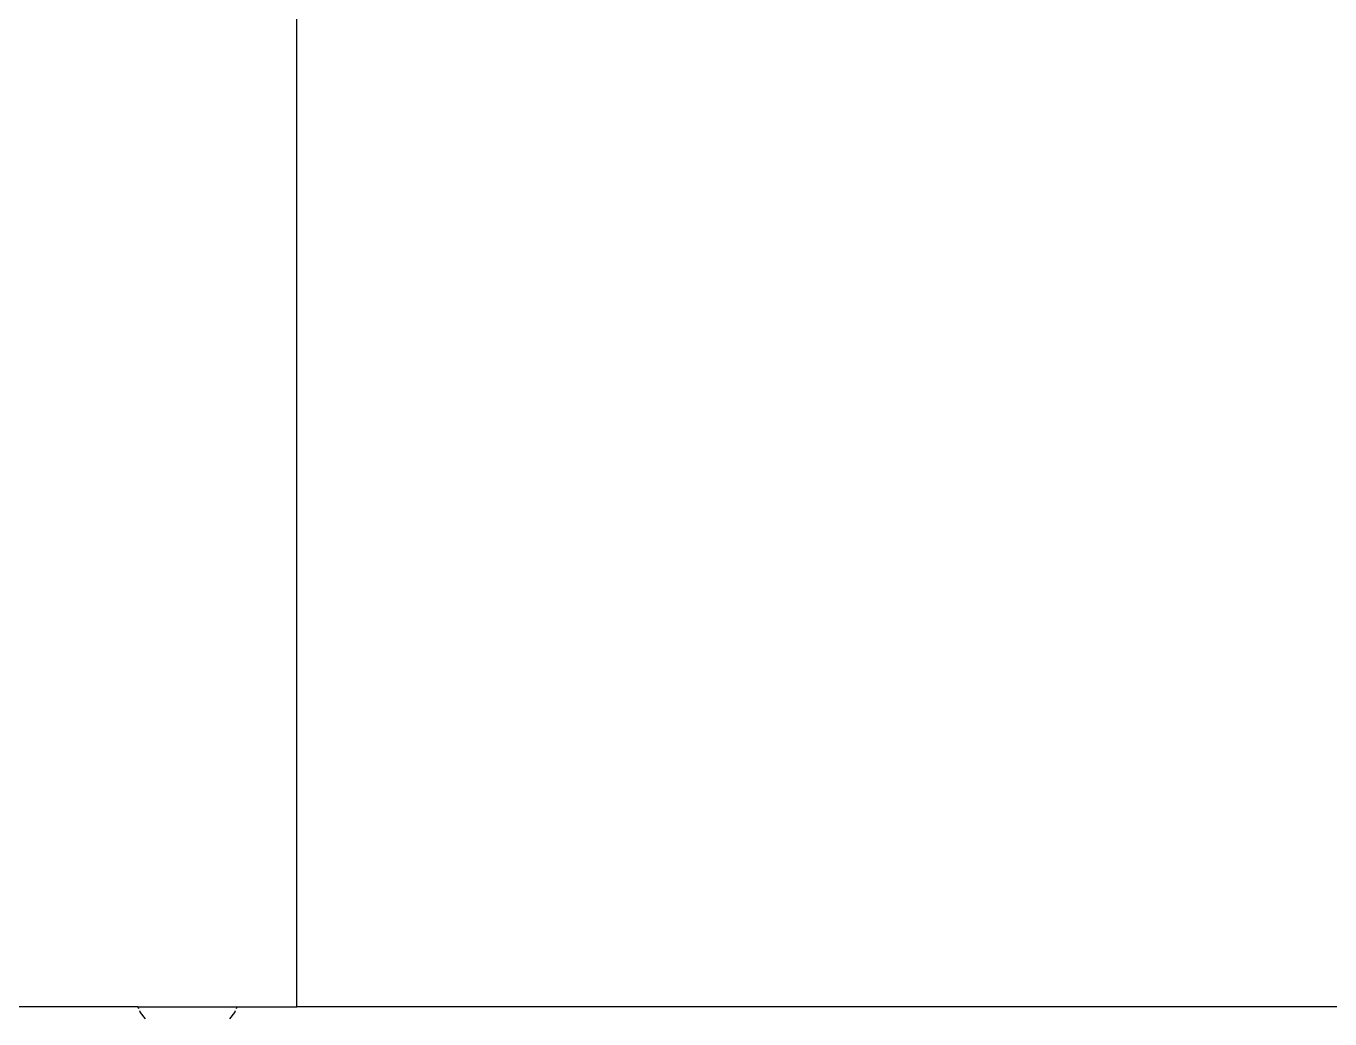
# Model space of a CAD drawing. Header units: millimetres. Extents: x -41292 to 298682, y -22072 to 33155.
# Drawn here: x 26261 to 26858, y -12045 to -11590 of the extents above; entities that cross this region are included whole.
import ezdxf

# ---------------------------------------------------------------- set-up
doc = ezdxf.new("R2010")
doc.units = ezdxf.units.MM

# ---------------------------------------------------------------- blocks, each defined once
blk = doc.blocks.new('rmfnasesx')
for p, q in [((53847.95, 3473.01), (53847.95, 3931.5)), ((53775.26, 3473.01), (53170.63, 3473.01)), ((53775.26, 3473.01), (53775.57, 3472.28)), ((53775.26, 3473.01), (53820.63, 3473.01)), ((53775.93, 3471.4), (53776.3, 3470.51)), ((53776.3, 3470.51), (53778.6, 3467.51)), ((53817.3, 3467.51), (53819.6, 3470.51)), ((53819.6, 3470.51), (53819.97, 3471.4)), ((53820.33, 3472.28), (53820.63, 3473.01)), ((53820.63, 3473.01), (53847.95, 3473.01)), ((54838.23, 3473.01), (53847.95, 3473.01))]:
    blk.add_line(p, q)

msp = doc.modelspace()

# ---------------------------------------------------------------- block references
msp.add_blockref('rmfnasesx', (-27463.27, -15512.43))

doc.saveas('drawing.dxf')
